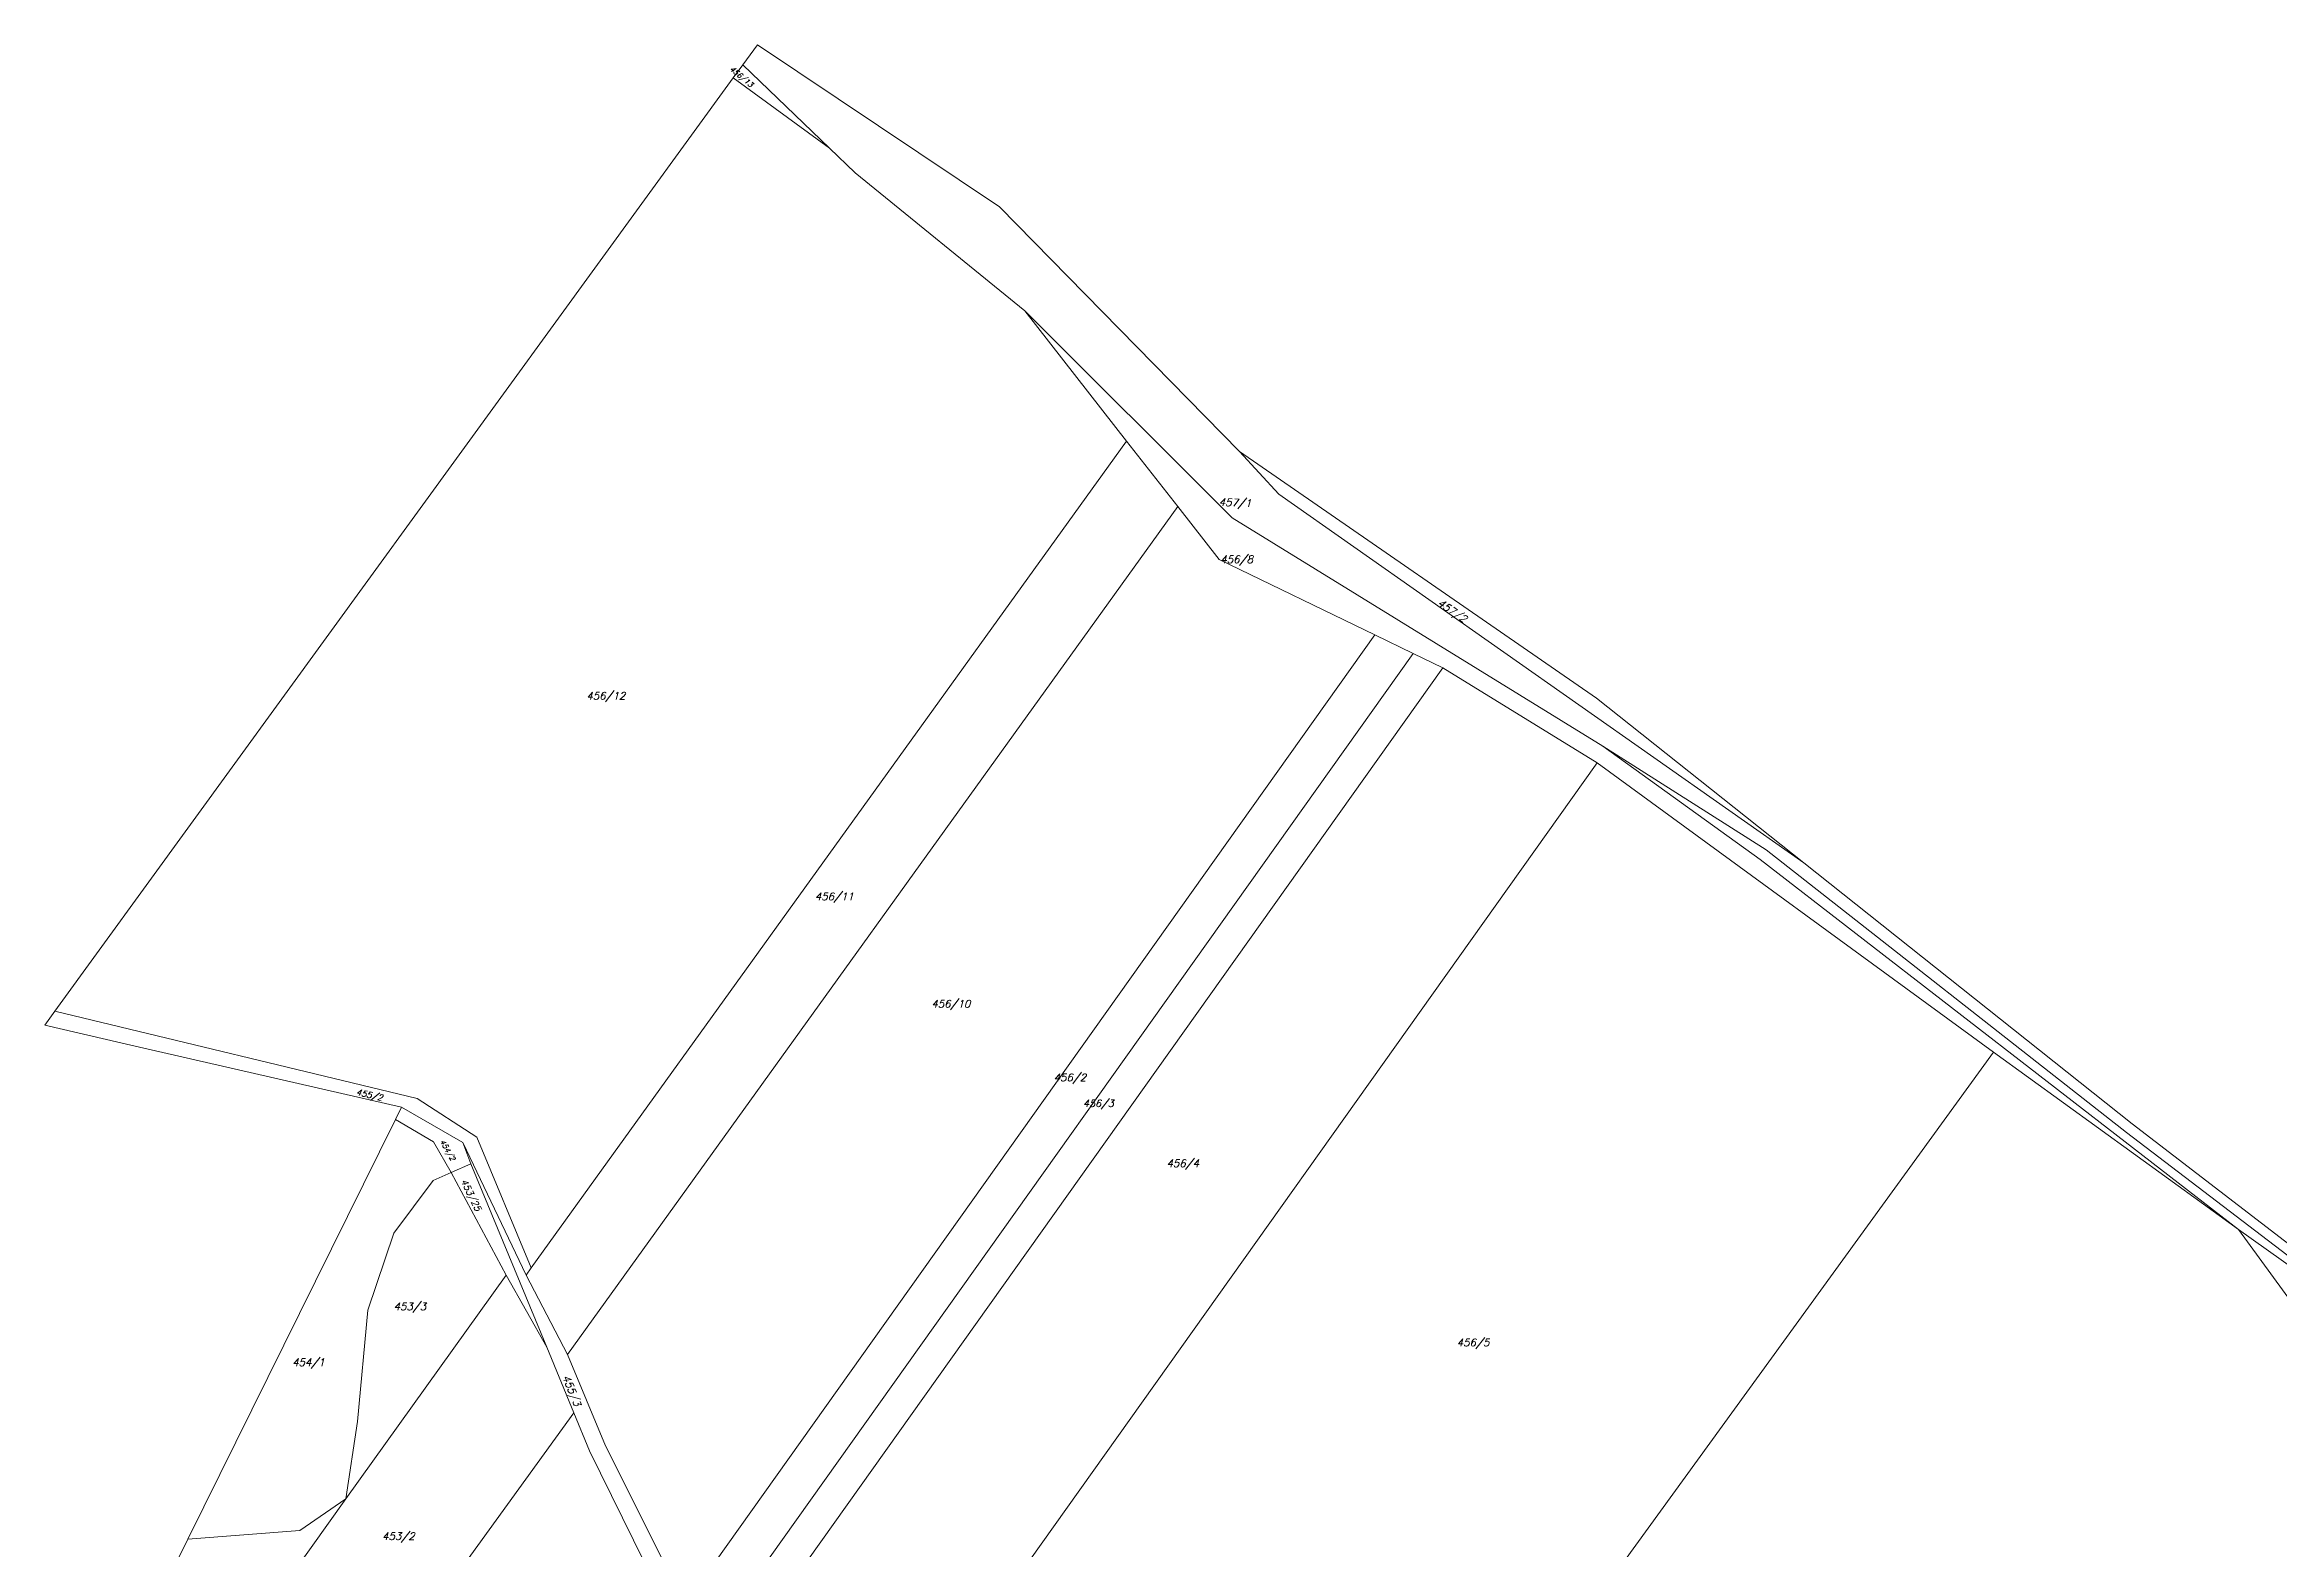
# Model space of a CAD drawing. Header units: millimetres. Extents: x -626414 to -622734, y -1174816 to -1171998.
# Drawn here: x -626150 to -625640, y -1172341 to -1171998 of the extents above; entities that cross this region are included whole.
import ezdxf
from ezdxf.enums import TextEntityAlignment as Align

# ---------------------------------------------------------------- set-up
doc = ezdxf.new("R2010")
doc.units = ezdxf.units.MM
doc.layers.add('Dobrinsko_hranice parcel', color=7, linetype='Continuous', lineweight=0)
doc.layers.add('Dobrinsko_parcelní čísla', color=7, linetype='Continuous', lineweight=0)
doc.styles.add('Style-ITALICS', font='ITALICS.shx')

msp = doc.modelspace()

# ---------------------------------------------------------------- linework, layer by layer
at = {"layer": 'Dobrinsko_hranice parcel', "color": 7, "linetype": 'Continuous', "lineweight": 13}
for p, q in [((-625992.92, -1172005.78), (-625990.76, -1172002.81)), ((-625990.76, -1172002.81), (-625987.41, -1171998.2)), ((-625990.76, -1172002.81), (-625978.89, -1172014.22)), ((-625987.41, -1171998.2), (-625932.2, -1172035.2)), ((-626147.7, -1172218.62), (-625992.92, -1172005.78)), ((-625971.01, -1172021.8), (-625992.92, -1172005.78)), ((-625978.89, -1172014.22), (-625971.01, -1172021.8)), ((-625971.01, -1172021.8), (-625965.15, -1172027.43)), ((-625965.15, -1172027.43), (-625926.39, -1172058.92)), ((-625932.2, -1172035.2), (-625877.46, -1172090.98)), ((-625926.39, -1172058.92), (-625879.13, -1172106.1)), ((-625903.18, -1172088.6), (-625926.39, -1172058.92)), ((-625903.18, -1172088.6), (-626039.02, -1172277.23)), ((-625891.5, -1172103.54), (-625903.18, -1172088.6)), ((-625868.47, -1172100.74), (-625877.46, -1172090.98)), ((-625877.46, -1172090.98), (-625795.94, -1172147.24)), ((-625891.5, -1172103.54), (-626030.78, -1172296.96)), ((-625882.07, -1172115.6), (-625891.5, -1172103.54)), ((-625748.68, -1172184.79), (-625868.47, -1172100.74)), ((-625879.13, -1172106.1), (-625794.49, -1172158.22)), ((-625846.53, -1172132.84), (-625882.07, -1172115.6)), ((-626002.72, -1172352.15), (-625846.53, -1172132.84)), ((-625846.53, -1172132.84), (-625837.76, -1172137.05)), ((-625996.17, -1172359.47), (-625837.76, -1172137.05)), ((-625830.99, -1172140.3), (-625989.8, -1172363.3)), ((-625837.76, -1172137.05), (-625830.99, -1172140.3)), ((-625795.84, -1172162.01), (-625830.99, -1172140.3)), ((-625795.94, -1172147.24), (-625748.68, -1172184.79)), ((-625757.25, -1172181.82), (-625794.49, -1172158.22)), ((-625794.49, -1172158.22), (-625758.6, -1172184.03)), ((-625795.84, -1172162.01), (-625950.46, -1172379.16)), ((-625705.39, -1172227.97), (-625795.84, -1172162.01)), ((-625758.6, -1172184.03), (-625649.47, -1172268.47)), ((-625675.02, -1172246.32), (-625757.25, -1172181.82)), ((-625748.68, -1172184.79), (-625673.71, -1172244.35)), ((-626150.05, -1172221.86), (-626147.7, -1172218.62)), ((-626150.05, -1172221.86), (-626129.37, -1172226.62)), ((-626147.7, -1172218.62), (-626065.03, -1172238.54)), ((-626129.37, -1172226.62), (-626068.65, -1172240.58)), ((-625841.08, -1172414.98), (-625705.39, -1172227.97)), ((-625705.39, -1172227.97), (-625649.47, -1172268.47)), ((-626070.04, -1172243.39), (-626068.65, -1172240.58)), ((-626068.65, -1172240.58), (-626054.65, -1172248.59)), ((-626065.03, -1172238.54), (-626051.44, -1172247.4)), ((-626117.38, -1172339.06), (-626070.04, -1172243.39)), ((-626070.04, -1172243.39), (-626061.3, -1172248.42)), ((-626051.44, -1172247.4), (-626039.02, -1172277.23)), ((-625614.99, -1172292.16), (-625675.02, -1172246.32)), ((-625673.71, -1172244.35), (-625615.25, -1172289.3)), ((-626061.3, -1172248.42), (-626057.28, -1172255.45)), ((-626054.65, -1172248.59), (-626040.17, -1172278.83)), ((-626054.65, -1172248.59), (-626052.82, -1172253.44)), ((-626070.36, -1172269.28), (-626061.4, -1172257.3)), ((-626061.4, -1172257.3), (-626057.28, -1172255.45)), ((-626057.28, -1172255.45), (-626052.82, -1172253.44)), ((-626057.28, -1172255.45), (-626044.74, -1172278.88)), ((-626052.82, -1172253.44), (-626035.49, -1172295.32)), ((-626076.29, -1172286.88), (-626070.36, -1172269.28)), ((-625623.1, -1172287.21), (-625649.47, -1172268.47)), ((-625649.47, -1172268.47), (-625631.48, -1172293.14)), ((-626039.02, -1172277.23), (-626040.17, -1172278.83)), ((-626081.37, -1172329.9), (-626044.74, -1172278.88)), ((-626044.74, -1172278.88), (-626035.49, -1172295.32)), ((-626040.17, -1172278.83), (-626030.78, -1172296.96)), ((-626078.64, -1172312.26), (-626076.29, -1172286.88)), ((-626035.49, -1172295.32), (-626029.31, -1172310.25)), ((-626030.78, -1172296.96), (-626022.11, -1172317.78)), ((-626029.31, -1172310.25), (-626087.74, -1172390.85)), ((-626081.37, -1172329.9), (-626078.64, -1172312.26)), ((-626029.31, -1172310.25), (-626025.72, -1172318.93)), ((-626025.72, -1172318.93), (-626013.17, -1172344.38)), ((-626022.11, -1172317.78), (-626008.09, -1172345.72)), ((-626112.7, -1172373.83), (-626081.37, -1172329.9)), ((-626091.81, -1172337.08), (-626081.37, -1172329.9)), ((-626131.61, -1172367.84), (-626117.38, -1172339.06)), ((-626117.38, -1172339.06), (-626091.81, -1172337.08))]:
    msp.add_line(p, q, dxfattribs=at)

# ---------------------------------------------------------------- texts
at = {"layer": 'Dobrinsko_parcelní čísla', "color": 7, "linetype": 'Continuous', "lineweight": 0, "style": 'Style-ITALICS'}
for s, height, rotation, p in [('456/13', 1.2, 320, (-625991.432, -1172005.929)), ('457/1', 1.7, 358, (-625878.454, -1172103.494)), ('457/2', 1.7, 326, (-625829.337, -1172128.012)), ('455/2', 1.4, 347, (-626076.108, -1172238.421)), ('454/2', 1.2, 300, (-626058.629, -1172250.59)), ('453/25', 1.5, 296, (-626053.427, -1172260.874)), ('455/3', 1.7, 292, (-626030.564, -1172305.469))]:
    msp.add_text(s, height=height, rotation=rotation, dxfattribs=at).set_placement(p, align=Align.CENTER)
for s, height, p in [('456/8', 1.7, (-625878.06, -1172116.435)), ('456/12', 1.7, (-626022, -1172147.555)), ('456/11', 1.7, (-625969.87, -1172193.325)), ('456/10', 1.7, (-625943.28, -1172217.805)), ('456/2', 1.7, (-625916.12, -1172234.625)), ('456/3', 1.6, (-625909.62, -1172240.44)), ('456/4', 1.7, (-625890.36, -1172254.205)), ('453/3', 1.7, (-626066.72, -1172286.845)), ('456/5', 1.7, (-625824.13, -1172295.075)), ('454/1', 1.7, (-626089.86, -1172299.595)), ('453/2', 1.7, (-626069.34, -1172339.255))]:
    msp.add_text(s, height=height, dxfattribs=at).set_placement(p, align=Align.CENTER)

doc.saveas('drawing.dxf')
